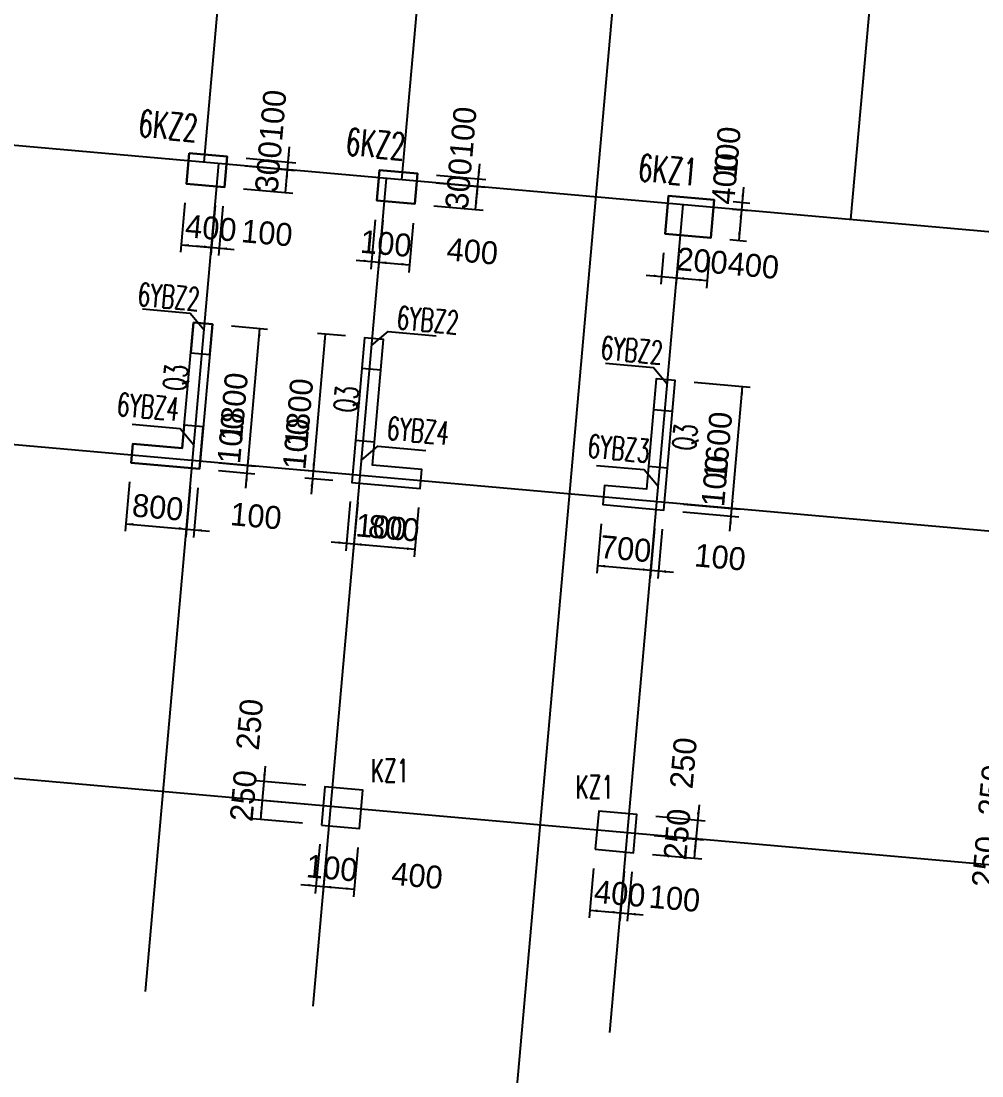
# Model space of a CAD drawing. Extents: x 387171 to 699106, y 11966 to 245688.
# Drawn here: x 609728 to 622307, y 54634 to 68433 of the extents above; entities that cross this region are included whole.
import ezdxf

# ---------------------------------------------------------------- set-up
doc = ezdxf.new("R2010")
doc.units = 0
doc.header["$LTSCALE"] = 100
doc.header["$MEASUREMENT"] = 0
for name, color, linetype in [('b边缘构件', 235, 'Continuous'), ('cnum', 7, 'Continuous'), ('COLU', 7, 'Continuous'), ('colu-主楼', 7, 'Continuous'), ('DIM', 3, 'Continuous'), ('DOTE', 253, 'Continuous'), ('NUM', 7, 'Continuous'), ('TEXT', 7, 'Continuous'), ('THIN', 7, 'Continuous'), ('wall-主楼', 2, 'Continuous'), ('Y阴影', 254, 'Continuous'), ('剪力墙身标注', 7, 'Continuous'), ('小尺寸', 4, 'Continuous'), ('柱', 2, 'Continuous')]:
    doc.layers.add(name, color=color, linetype=linetype)
doc.styles.add('hztxt', font='hztxt')
doc.styles.get("Standard").update_dxf_attribs({"font": 'standard'})
doc.dimstyles.get("Standard").update_dxf_attribs({"dimtxt": 300, "dimasz": 100, "dimexe": 100, "dimexo": 250, "dimgap": 100, "dimtad": 0, "dimtoh": 1, "dimdec": 0, "dimdsep": 46, "dimcen": 0.09, "dimclrt": 7, "dimadec": 0, "dimazin": 0, "dimtfac": 1, "dimtdec": 4, "dimtofl": 0, "dimtmove": 0, "dimatfit": 3, "dimfxl": 1, "dimtolj": 1, "dimtzin": 0, "dimarcsym": 0})

# ---------------------------------------------------------------- blocks, each defined once
blk = doc.blocks.new('*D2782')
at = {"layer": '小尺寸', "color": 0, "linetype": 'ByBlock', "lineweight": -2}
for p, q in [((611872, 66056), (611814, 65409)), ((612270, 66021), (612213, 65374)), ((611823, 65508), (612222, 65473))]:
    blk.add_line(p, q, dxfattribs=at)
for points in [[(611823, 65508), (611924, 65516), (611921, 65483)], [(612222, 65473), (612121, 65465), (612123, 65499)]]:
    blk.add_solid(points, dxfattribs=at)
at = {"layer": '小尺寸', "color": 7, "linetype": 'Continuous', "lineweight": -2, "insert": (612214, 65725), "char_height": 300, "width": 576.67, "attachment_point": 5, "rotation": 354.9316, "style": 'hztxt'}
blk.add_mtext('400', dxfattribs=at)
blk = doc.blocks.new('*D2400')
at = {"layer": '小尺寸', "color": 0, "linetype": 'ByBlock', "lineweight": -2}
for p, q in [((612270, 66021), (612213, 65374)), ((612370, 66012), (612312, 65365)), ((612022, 65491), (612520, 65447))]:
    blk.add_line(p, q, dxfattribs=at)
for points in [[(612222, 65473), (612121, 65465), (612123, 65499)], [(612321, 65464), (612422, 65472), (612419, 65439)]]:
    blk.add_solid(points, dxfattribs=at)
at = {"layer": '小尺寸', "color": 7, "linetype": 'Continuous', "lineweight": -2, "insert": (612947, 65660), "char_height": 300, "width": 476.67, "attachment_point": 5, "rotation": 354.9316, "style": 'hztxt'}
blk.add_mtext('100', dxfattribs=at)
blk = doc.blocks.new('*D1931')
at = {"layer": '小尺寸', "color": 0, "linetype": 'ByBlock', "lineweight": -2}
for p, q in [((612667, 66538), (613315, 66480)), ((613189, 66190), (613215, 66489)), ((612641, 66239), (613288, 66182))]:
    blk.add_line(p, q, dxfattribs=at)
for points in [[(613215, 66489), (613223, 66388), (613190, 66391)], [(613189, 66190), (613181, 66292), (613214, 66289)]]:
    blk.add_solid(points, dxfattribs=at)
at = {"layer": '小尺寸', "color": 7, "linetype": 'Continuous', "lineweight": -2, "insert": (612968, 66527), "char_height": 300, "width": 566.67, "attachment_point": 5, "rotation": 84.9316, "style": 'hztxt'}
blk.add_mtext('300', dxfattribs=at)
blk = doc.blocks.new('*D1897')
at = {"layer": '小尺寸', "color": 0, "linetype": 'ByBlock', "lineweight": -2}
for p, q in [((613198, 66290), (613242, 66788)), ((612667, 66538), (613315, 66480)), ((612676, 66638), (613324, 66580))]:
    blk.add_line(p, q, dxfattribs=at)
for points in [[(613224, 66589), (613216, 66690), (613250, 66687)], [(613215, 66489), (613223, 66388), (613190, 66391)]]:
    blk.add_solid(points, dxfattribs=at)
at = {"layer": '小尺寸', "color": 7, "linetype": 'Continuous', "lineweight": -2, "insert": (613027, 67199), "char_height": 300, "width": 476.67, "attachment_point": 5, "rotation": 84.9316, "style": 'hztxt'}
blk.add_mtext('100', dxfattribs=at)
blk = doc.blocks.new('*D1304')
at = {"layer": '小尺寸', "color": 0, "linetype": 'ByBlock', "lineweight": -2}
for p, q in [((614362, 65835), (614305, 65188)), ((614462, 65827), (614404, 65179)), ((614114, 65305), (614612, 65261))]:
    blk.add_line(p, q, dxfattribs=at)
for points in [[(614313, 65288), (614212, 65280), (614215, 65313)], [(614413, 65279), (614514, 65287), (614511, 65253)]]:
    blk.add_solid(points, dxfattribs=at)
at = {"layer": '小尺寸', "color": 7, "linetype": 'Continuous', "lineweight": -2, "insert": (614505, 65522), "char_height": 300, "width": 476.67, "attachment_point": 5, "rotation": 354.9316, "style": 'hztxt'}
blk.add_mtext('100', dxfattribs=at)
blk = doc.blocks.new('*D881')
at = {"layer": '小尺寸', "color": 0, "linetype": 'ByBlock', "lineweight": -2}
for p, q in [((614462, 65827), (614404, 65179)), ((614860, 65791), (614803, 65144)), ((614413, 65279), (614811, 65243))]:
    blk.add_line(p, q, dxfattribs=at)
for points in [[(614413, 65279), (614514, 65287), (614511, 65253)], [(614811, 65243), (614710, 65236), (614713, 65269)]]:
    blk.add_solid(points, dxfattribs=at)
at = {"layer": '小尺寸', "color": 7, "linetype": 'Continuous', "lineweight": -2, "insert": (615637, 65421), "char_height": 300, "width": 576.67, "attachment_point": 5, "rotation": 354.9316, "style": 'hztxt'}
blk.add_mtext('400', dxfattribs=at)
blk = doc.blocks.new('*D434')
at = {"layer": '小尺寸', "color": 0, "linetype": 'ByBlock', "lineweight": -2}
for p, q in [((615158, 66317), (615805, 66260)), ((615679, 65970), (615706, 66268)), ((615131, 66018), (615779, 65961))]:
    blk.add_line(p, q, dxfattribs=at)
for points in [[(615706, 66268), (615713, 66167), (615680, 66170)], [(615679, 65970), (615671, 66071), (615704, 66068)]]:
    blk.add_solid(points, dxfattribs=at)
at = {"layer": '小尺寸', "color": 7, "linetype": 'Continuous', "lineweight": -2, "insert": (615458, 66306), "char_height": 300, "width": 566.67, "attachment_point": 5, "rotation": 84.9316, "style": 'hztxt'}
blk.add_mtext('300', dxfattribs=at)
blk = doc.blocks.new('*D400')
at = {"layer": '小尺寸', "color": 0, "linetype": 'ByBlock', "lineweight": -2}
for p, q in [((615688, 66069), (615732, 66567)), ((615167, 66417), (615814, 66359)), ((615158, 66317), (615805, 66260))]:
    blk.add_line(p, q, dxfattribs=at)
for points in [[(615714, 66368), (615707, 66469), (615740, 66466)], [(615706, 66268), (615713, 66167), (615680, 66170)]]:
    blk.add_solid(points, dxfattribs=at)
at = {"layer": '小尺寸', "color": 7, "linetype": 'Continuous', "lineweight": -2, "insert": (615517, 66978), "char_height": 300, "width": 476.67, "attachment_point": 5, "rotation": 84.9316, "style": 'hztxt'}
blk.add_mtext('100', dxfattribs=at)
blk = doc.blocks.new('*D1656')
at = {"layer": '小尺寸', "color": 0, "linetype": 'ByBlock', "lineweight": -2}
for p, q in [((611146, 62406), (611089, 61759)), ((611943, 62335), (611886, 61688)), ((611098, 61858), (611895, 61788))]:
    blk.add_line(p, q, dxfattribs=at)
for points in [[(611098, 61858), (611199, 61866), (611196, 61833)], [(611895, 61788), (611794, 61780), (611797, 61813)]]:
    blk.add_solid(points, dxfattribs=at)
at = {"layer": '小尺寸', "color": 7, "linetype": 'Continuous', "lineweight": -2, "insert": (611518, 62072), "char_height": 300, "width": 566.67, "attachment_point": 5, "rotation": 354.9316, "style": 'hztxt'}
blk.add_mtext('800', dxfattribs=at)
blk = doc.blocks.new('*D1194')
at = {"layer": '小尺寸', "color": 0, "linetype": 'ByBlock', "lineweight": -2}
for p, q in [((611943, 62335), (611886, 61688)), ((612043, 62327), (611986, 61679)), ((611696, 61805), (612194, 61761))]:
    blk.add_line(p, q, dxfattribs=at)
for points in [[(611895, 61788), (611794, 61780), (611797, 61813)], [(611994, 61779), (612095, 61786), (612093, 61753)]]:
    blk.add_solid(points, dxfattribs=at)
at = {"layer": '小尺寸', "color": 7, "linetype": 'Continuous', "lineweight": -2, "insert": (612804, 61958), "char_height": 300, "width": 476.67, "attachment_point": 5, "rotation": 354.9316, "style": 'hztxt'}
blk.add_mtext('100', dxfattribs=at)
blk = doc.blocks.new('*D777')
at = {"layer": '小尺寸', "color": 0, "linetype": 'ByBlock', "lineweight": -2}
for p, q in [((614035, 62150), (613978, 61502)), ((614135, 62141), (614077, 61494)), ((613787, 61620), (614285, 61576))]:
    blk.add_line(p, q, dxfattribs=at)
for points in [[(613987, 61602), (613885, 61594), (613888, 61627)], [(614086, 61593), (614187, 61601), (614184, 61568)]]:
    blk.add_solid(points, dxfattribs=at)
at = {"layer": '小尺寸', "color": 7, "linetype": 'Continuous', "lineweight": -2, "insert": (614445, 61812), "char_height": 300, "width": 476.67, "attachment_point": 5, "rotation": 354.9316, "style": 'hztxt'}
blk.add_mtext('100', dxfattribs=at)
blk = doc.blocks.new('*D691')
at = {"layer": '小尺寸', "color": 0, "linetype": 'ByBlock', "lineweight": -2}
for p, q in [((614135, 62141), (614077, 61494)), ((614932, 62070), (614874, 61423)), ((614086, 61593), (614883, 61523))]:
    blk.add_line(p, q, dxfattribs=at)
for points in [[(614086, 61593), (614187, 61601), (614184, 61568)], [(614883, 61523), (614782, 61515), (614785, 61548)]]:
    blk.add_solid(points, dxfattribs=at)
at = {"layer": '小尺寸', "color": 7, "linetype": 'Continuous', "lineweight": -2, "insert": (614608, 61798), "char_height": 300, "width": 566.67, "attachment_point": 5, "rotation": 354.9316, "style": 'hztxt'}
blk.add_mtext('800', dxfattribs=at)
blk = doc.blocks.new('*D154')
at = {"layer": '小尺寸', "color": 0, "linetype": 'ByBlock', "lineweight": -2}
for p, q in [((617322, 61858), (617265, 61211)), ((618019, 61797), (617962, 61149)), ((617274, 61311), (617971, 61249))]:
    blk.add_line(p, q, dxfattribs=at)
for points in [[(617274, 61311), (617375, 61318), (617372, 61285)], [(617971, 61249), (617870, 61241), (617873, 61274)]]:
    blk.add_solid(points, dxfattribs=at)
at = {"layer": '小尺寸', "color": 7, "linetype": 'Continuous', "lineweight": -2, "insert": (617644, 61529), "char_height": 300, "width": 566.67, "attachment_point": 5, "rotation": 354.9316, "style": 'hztxt'}
blk.add_mtext('700', dxfattribs=at)
blk = doc.blocks.new('*D2704')
at = {"layer": '小尺寸', "color": 0, "linetype": 'ByBlock', "lineweight": -2}
for p, q in [((618019, 61797), (617962, 61149)), ((618119, 61788), (618062, 61140)), ((617772, 61266), (618270, 61222))]:
    blk.add_line(p, q, dxfattribs=at)
for points in [[(617971, 61249), (617870, 61241), (617873, 61274)], [(618071, 61240), (618172, 61248), (618169, 61214)]]:
    blk.add_solid(points, dxfattribs=at)
at = {"layer": '小尺寸', "color": 7, "linetype": 'Continuous', "lineweight": -2, "insert": (618880, 61419), "char_height": 300, "width": 476.67, "attachment_point": 5, "rotation": 354.9316, "style": 'hztxt'}
blk.add_mtext('100', dxfattribs=at)
blk = doc.blocks.new('*D238')
at = {"layer": '小尺寸', "color": 0, "linetype": 'ByBlock', "lineweight": -2}
for p, q in [((613710, 64337), (613551, 62544)), ((613976, 64314), (613610, 64346)), ((613817, 62521), (613451, 62553))]:
    blk.add_line(p, q, dxfattribs=at)
for points in [[(613710, 64337), (613718, 64236), (613685, 64239)], [(613551, 62544), (613543, 62645), (613576, 62642)]]:
    blk.add_solid(points, dxfattribs=at)
at = {"layer": '小尺寸', "color": 7, "linetype": 'Continuous', "lineweight": -2, "insert": (613368, 63313), "char_height": 300, "width": 690, "attachment_point": 5, "rotation": 84.9316, "style": 'hztxt'}
blk.add_mtext('1800', dxfattribs=at)
blk = doc.blocks.new('*D2788')
at = {"layer": '小尺寸', "color": 0, "linetype": 'ByBlock', "lineweight": -2}
for p, q in [((613569, 62743), (613525, 62245)), ((613817, 62521), (613451, 62553)), ((613808, 62421), (613443, 62453))]:
    blk.add_line(p, q, dxfattribs=at)
for points in [[(613551, 62544), (613543, 62645), (613576, 62642)], [(613542, 62445), (613550, 62344), (613517, 62346)]]:
    blk.add_solid(points, dxfattribs=at)
at = {"layer": '小尺寸', "color": 7, "linetype": 'Continuous', "lineweight": -2, "insert": (613332, 62903), "char_height": 300, "width": 476.67, "attachment_point": 5, "rotation": 84.9316, "style": 'hztxt'}
blk.add_mtext('100', dxfattribs=at)
blk = doc.blocks.new('*D1586')
at = {"layer": '小尺寸', "color": 0, "linetype": 'ByBlock', "lineweight": -2}
for p, q in [((619006, 61759), (619050, 62257)), ((618399, 62114), (619132, 62049)), ((618390, 62015), (619123, 61950))]:
    blk.add_line(p, q, dxfattribs=at)
for points in [[(619032, 62058), (619025, 62159), (619058, 62156)], [(619023, 61958), (619031, 61857), (618998, 61860)]]:
    blk.add_solid(points, dxfattribs=at)
at = {"layer": '小尺寸', "color": 7, "linetype": 'Continuous', "lineweight": -2, "insert": (618813, 62417), "char_height": 300, "width": 476.67, "attachment_point": 5, "rotation": 84.9316, "style": 'hztxt'}
blk.add_mtext('100', dxfattribs=at)
blk = doc.blocks.new('*D1544')
at = {"layer": '小尺寸', "color": 0, "linetype": 'ByBlock', "lineweight": -2}
for p, q in [((618540, 63708), (619273, 63643)), ((619032, 62058), (619174, 63652)), ((618399, 62114), (619132, 62049))]:
    blk.add_line(p, q, dxfattribs=at)
for points in [[(619174, 63652), (619181, 63551), (619148, 63554)], [(619032, 62058), (619025, 62159), (619058, 62156)]]:
    blk.add_solid(points, dxfattribs=at)
at = {"layer": '小尺寸', "color": 7, "linetype": 'Continuous', "lineweight": -2, "insert": (618854, 62877), "char_height": 300, "width": 685, "attachment_point": 5, "rotation": 84.9316, "style": 'hztxt'}
blk.add_mtext('1600', dxfattribs=at)
blk = doc.blocks.new('*D1104')
at = {"layer": '小尺寸', "color": 0, "linetype": 'ByBlock', "lineweight": -2}
for p, q in [((612669, 62321), (612713, 62819)), ((612323, 62653), (612795, 62611)), ((612314, 62554), (612787, 62512))]:
    blk.add_line(p, q, dxfattribs=at)
for points in [[(612696, 62620), (612688, 62721), (612721, 62718)], [(612687, 62520), (612695, 62419), (612661, 62422)]]:
    blk.add_solid(points, dxfattribs=at)
at = {"layer": '小尺寸', "color": 7, "linetype": 'Continuous', "lineweight": -2, "insert": (612477, 62979), "char_height": 300, "width": 476.67, "attachment_point": 5, "rotation": 84.9316, "style": 'hztxt'}
blk.add_mtext('100', dxfattribs=at)
blk = doc.blocks.new('*D679')
at = {"layer": '小尺寸', "color": 0, "linetype": 'ByBlock', "lineweight": -2}
for p, q in [((612482, 64446), (612954, 64404)), ((612696, 62620), (612855, 64413)), ((612323, 62653), (612795, 62611))]:
    blk.add_line(p, q, dxfattribs=at)
for points in [[(612855, 64413), (612863, 64312), (612829, 64315)], [(612696, 62620), (612688, 62721), (612721, 62718)]]:
    blk.add_solid(points, dxfattribs=at)
at = {"layer": '小尺寸', "color": 7, "linetype": 'Continuous', "lineweight": -2, "insert": (612513, 63389), "char_height": 300, "width": 690, "attachment_point": 5, "rotation": 84.9316, "style": 'hztxt'}
blk.add_mtext('1800', dxfattribs=at)
blk = doc.blocks.new('*D2638')
at = {"layer": '小尺寸', "color": 0, "linetype": 'ByBlock', "lineweight": -2}
for p, q in [((618138, 65400), (618102, 64991)), ((618338, 65382), (618301, 64974)), ((617912, 65109), (618509, 65056))]:
    blk.add_line(p, q, dxfattribs=at)
for points in [[(618111, 65091), (618010, 65083), (618013, 65117)], [(618310, 65073), (618411, 65081), (618408, 65048)]]:
    blk.add_solid(points, dxfattribs=at)
at = {"layer": '小尺寸', "color": 7, "linetype": 'Continuous', "lineweight": -2, "insert": (618644, 65295), "char_height": 300, "width": 566.67, "attachment_point": 5, "rotation": 354.9316, "style": 'hztxt'}
blk.add_mtext('200', dxfattribs=at)
blk = doc.blocks.new('*D2226')
at = {"layer": '小尺寸', "color": 0, "linetype": 'ByBlock', "lineweight": -2}
for p, q in [((618338, 65382), (618301, 64974)), ((618736, 65347), (618700, 64938)), ((618310, 65073), (618708, 65038))]:
    blk.add_line(p, q, dxfattribs=at)
for points in [[(618310, 65073), (618411, 65081), (618408, 65048)], [(618708, 65038), (618607, 65030), (618610, 65064)]]:
    blk.add_solid(points, dxfattribs=at)
at = {"layer": '小尺寸', "color": 7, "linetype": 'Continuous', "lineweight": -2, "insert": (619316, 65235), "char_height": 300, "width": 576.67, "attachment_point": 5, "rotation": 354.9316, "style": 'hztxt'}
blk.add_mtext('400', dxfattribs=at)
blk = doc.blocks.new('*D1781')
at = {"layer": '小尺寸', "color": 0, "linetype": 'ByBlock', "lineweight": -2}
for p, q in [((619185, 66261), (619141, 65763)), ((619042, 65973), (619258, 65953)), ((619051, 66072), (619267, 66053))]:
    blk.add_line(p, q, dxfattribs=at)
for points in [[(619167, 66062), (619160, 66163), (619193, 66160)], [(619158, 65962), (619166, 65861), (619133, 65864)]]:
    blk.add_solid(points, dxfattribs=at)
at = {"layer": '小尺寸', "color": 7, "linetype": 'Continuous', "lineweight": -2, "insert": (618975, 66718), "char_height": 300, "width": 476.67, "attachment_point": 5, "rotation": 84.9316, "style": 'hztxt'}
blk.add_mtext('100', dxfattribs=at)
blk = doc.blocks.new('*D1370')
at = {"layer": '小尺寸', "color": 0, "linetype": 'ByBlock', "lineweight": -2}
for p, q in [((619042, 65973), (619258, 65953)), ((619158, 65962), (619123, 65564)), ((619007, 65574), (619223, 65555))]:
    blk.add_line(p, q, dxfattribs=at)
for points in [[(619158, 65962), (619166, 65861), (619133, 65864)], [(619123, 65564), (619115, 65665), (619149, 65662)]]:
    blk.add_solid(points, dxfattribs=at)
at = {"layer": '小尺寸', "color": 7, "linetype": 'Continuous', "lineweight": -2, "insert": (618944, 66371), "char_height": 300, "width": 576.67, "attachment_point": 5, "rotation": 84.9316, "style": 'hztxt'}
blk.add_mtext('400', dxfattribs=at)
blk = doc.blocks.new('*D410')
at = {"layer": 'DIM', "color": 0, "linetype": 'ByBlock', "lineweight": -2}
for p, q in [((612925, 58684), (612867, 58037)), ((613455, 58437), (612808, 58494)), ((613433, 58188), (612785, 58245))]:
    blk.add_line(p, q, dxfattribs=at)
for points in [[(612907, 58485), (612899, 58586), (612933, 58583)], [(612885, 58236), (612893, 58135), (612860, 58138)]]:
    blk.add_solid(points, dxfattribs=at)
at = {"layer": 'DIM', "color": 7, "linetype": 'Continuous', "lineweight": -2, "insert": (612722, 59231), "char_height": 300, "width": 566.67, "attachment_point": 5, "rotation": 84.9316, "style": 'hztxt'}
blk.add_mtext('250', dxfattribs=at)
blk = doc.blocks.new('*D3001')
at = {"layer": 'DIM', "color": 0, "linetype": 'ByBlock', "lineweight": -2}
for p, q in [((613433, 58188), (612785, 58245)), ((612885, 58236), (612863, 57987)), ((613411, 57939), (612763, 57996))]:
    blk.add_line(p, q, dxfattribs=at)
for points in [[(612885, 58236), (612893, 58135), (612860, 58138)], [(612863, 57987), (612855, 58088), (612888, 58085)]]:
    blk.add_solid(points, dxfattribs=at)
at = {"layer": 'DIM', "color": 7, "linetype": 'Continuous', "lineweight": -2, "insert": (612640, 58298), "char_height": 300, "width": 566.67, "attachment_point": 5, "rotation": 84.9316, "style": 'hztxt'}
blk.add_mtext('250', dxfattribs=at)
blk = doc.blocks.new('*D2560')
at = {"layer": 'DIM', "color": 0, "linetype": 'ByBlock', "lineweight": -2}
for p, q in [((613638, 57667), (613580, 57020)), ((613737, 57659), (613680, 57011)), ((613390, 57137), (613888, 57093))]:
    blk.add_line(p, q, dxfattribs=at)
for points in [[(613589, 57120), (613488, 57112), (613491, 57145)], [(613689, 57111), (613790, 57119), (613787, 57085)]]:
    blk.add_solid(points, dxfattribs=at)
at = {"layer": 'DIM', "color": 7, "linetype": 'Continuous', "lineweight": -2, "insert": (613797, 57352), "char_height": 300, "width": 476.67, "attachment_point": 5, "rotation": 354.9316, "style": 'hztxt'}
blk.add_mtext('100', dxfattribs=at)
blk = doc.blocks.new('*D2529')
at = {"layer": 'DIM', "color": 0, "linetype": 'ByBlock', "lineweight": -2}
for p, q in [((613737, 57659), (613680, 57011)), ((614136, 57623), (614078, 56976)), ((613689, 57111), (614087, 57075))]:
    blk.add_line(p, q, dxfattribs=at)
for points in [[(613689, 57111), (613790, 57119), (613787, 57085)], [(614087, 57075), (613986, 57068), (613989, 57101)]]:
    blk.add_solid(points, dxfattribs=at)
at = {"layer": 'DIM', "color": 7, "linetype": 'Continuous', "lineweight": -2, "insert": (614913, 57253), "char_height": 300, "width": 576.67, "attachment_point": 5, "rotation": 354.9316, "style": 'hztxt'}
blk.add_mtext('400', dxfattribs=at)
blk = doc.blocks.new('*D2054')
at = {"layer": 'DIM', "color": 0, "linetype": 'ByBlock', "lineweight": -2}
for p, q in [((618603, 58181), (618545, 57533)), ((618037, 58030), (618684, 57973)), ((618015, 57781), (618662, 57724))]:
    blk.add_line(p, q, dxfattribs=at)
for points in [[(618585, 57982), (618577, 58083), (618610, 58080)], [(618563, 57733), (618571, 57632), (618537, 57635)]]:
    blk.add_solid(points, dxfattribs=at)
at = {"layer": 'DIM', "color": 7, "linetype": 'Continuous', "lineweight": -2, "insert": (618400, 58727), "char_height": 300, "width": 566.67, "attachment_point": 5, "rotation": 84.9316, "style": 'hztxt'}
blk.add_mtext('250', dxfattribs=at)
blk = doc.blocks.new('*D1639')
at = {"layer": 'DIM', "color": 0, "linetype": 'ByBlock', "lineweight": -2}
for p, q in [((618015, 57781), (618662, 57724)), ((618563, 57733), (618541, 57484)), ((617993, 57532), (618640, 57475))]:
    blk.add_line(p, q, dxfattribs=at)
for points in [[(618563, 57733), (618571, 57632), (618537, 57635)], [(618541, 57484), (618533, 57585), (618566, 57582)]]:
    blk.add_solid(points, dxfattribs=at)
at = {"layer": 'DIM', "color": 7, "linetype": 'Continuous', "lineweight": -2, "insert": (618317, 57795), "char_height": 300, "width": 566.67, "attachment_point": 5, "rotation": 84.9316, "style": 'hztxt'}
blk.add_mtext('250', dxfattribs=at)
blk = doc.blocks.new('*D1561')
at = {"layer": 'DIM', "color": 0, "linetype": 'ByBlock', "lineweight": -2}
for p, q in [((617224, 57349), (617166, 56702)), ((617622, 57314), (617565, 56667)), ((617175, 56802), (617574, 56766))]:
    blk.add_line(p, q, dxfattribs=at)
for points in [[(617175, 56802), (617276, 56809), (617273, 56776)], [(617574, 56766), (617472, 56759), (617475, 56792)]]:
    blk.add_solid(points, dxfattribs=at)
at = {"layer": 'DIM', "color": 7, "linetype": 'Continuous', "lineweight": -2, "insert": (617566, 57018), "char_height": 300, "width": 576.67, "attachment_point": 5, "rotation": 354.9316, "style": 'hztxt'}
blk.add_mtext('400', dxfattribs=at)
blk = doc.blocks.new('*D1135')
at = {"layer": 'DIM', "color": 0, "linetype": 'ByBlock', "lineweight": -2}
for p, q in [((617622, 57314), (617565, 56667)), ((617722, 57305), (617664, 56658)), ((617374, 56784), (617872, 56740))]:
    blk.add_line(p, q, dxfattribs=at)
for points in [[(617574, 56766), (617472, 56759), (617475, 56792)], [(617673, 56757), (617774, 56765), (617771, 56732)]]:
    blk.add_solid(points, dxfattribs=at)
at = {"layer": 'DIM', "color": 7, "linetype": 'Continuous', "lineweight": -2, "insert": (618283, 56954), "char_height": 300, "width": 476.67, "attachment_point": 5, "rotation": 354.9316, "style": 'hztxt'}
blk.add_mtext('100', dxfattribs=at)
blk = doc.blocks.new('*D342')
at = {"layer": 'DIM', "color": 0, "linetype": 'ByBlock', "lineweight": -2}
for p, q in [((622637, 57823), (622579, 57176)), ((623167, 57575), (622519, 57633)), ((623145, 57326), (622497, 57384))]:
    blk.add_line(p, q, dxfattribs=at)
for points in [[(622619, 57624), (622611, 57725), (622644, 57722)], [(622597, 57375), (622605, 57274), (622572, 57277)]]:
    blk.add_solid(points, dxfattribs=at)
at = {"layer": 'DIM', "color": 7, "linetype": 'Continuous', "lineweight": -2, "insert": (622434, 58370), "char_height": 300, "width": 566.67, "attachment_point": 5, "rotation": 84.9316, "style": 'hztxt'}
blk.add_mtext('250', dxfattribs=at)
blk = doc.blocks.new('*D2890')
at = {"layer": 'DIM', "color": 0, "linetype": 'ByBlock', "lineweight": -2}
for p, q in [((623145, 57326), (622497, 57384)), ((622597, 57375), (622575, 57126)), ((623123, 57077), (622475, 57135))]:
    blk.add_line(p, q, dxfattribs=at)
for points in [[(622597, 57375), (622605, 57274), (622572, 57277)], [(622575, 57126), (622567, 57227), (622600, 57224)]]:
    blk.add_solid(points, dxfattribs=at)
at = {"layer": 'DIM', "color": 7, "linetype": 'Continuous', "lineweight": -2, "insert": (622351, 57437), "char_height": 300, "width": 566.67, "attachment_point": 5, "rotation": 84.9316, "style": 'hztxt'}
blk.add_mtext('250', dxfattribs=at)

msp = doc.modelspace()

# ---------------------------------------------------------------- hatches: boundary and pattern name
at = {"layer": 'Y阴影'}
h = msp.add_hatch(dxfattribs=at)
h.set_pattern_fill('ANSI31', color=256, scale=25, angle=-21.95462, style=0)
h.set_pattern_definition([])
h.paths.add_polyline_path([(611983.9, 64490.3), (611948.5, 64091.8), (612197.7, 64069.7), (612233.1, 64468.2)], flags=0)
h = msp.add_hatch(dxfattribs=at)
h.set_pattern_fill('ANSI31', color=256, scale=25, angle=-21.95462, style=0)
h.set_pattern_definition([])
h.paths.add_polyline_path([(614225.1, 64291.5), (614189.7, 63893.1), (614438.9, 63871), (614474.3, 64269.4)], flags=0)
h = msp.add_hatch(dxfattribs=at)
h.set_pattern_fill('ANSI31', color=256, scale=25, angle=-21.95462, style=0)
h.set_pattern_definition([])
h.paths.add_polyline_path([(618042.5, 63752.1), (618007.2, 63353.7), (618256, 63331.6), (618291.4, 63730.1)], flags=0)
h = msp.add_hatch(dxfattribs=at)
h.set_pattern_fill('ANSI31', color=256, scale=25, angle=-21.95462, style=0)
h.set_pattern_definition([])
h.paths.add_polyline_path([(611190.7, 62904.2), (611168.6, 62655.1), (612065, 62575.6), (612113.6, 63123.5), (611864.8, 63145.5), (611838.3, 62846.7)], flags=0)
h = msp.add_hatch(dxfattribs=at)
h.set_pattern_fill('ANSI31', color=256, scale=25, angle=-21.95462, style=0)
h.set_pattern_definition([])
h.paths.add_polyline_path([(614105.8, 62946.8), (614057.2, 62398.9), (614555.3, 62354.8), (614953.7, 62319.4), (614975.8, 62568.4), (614577.4, 62603.8), (614328.5, 62625.9), (614355, 62924.7)], flags=0)
h = msp.add_hatch(dxfattribs=at)
h.set_pattern_fill('ANSI31', color=256, scale=25, angle=-21.95462, style=0)
h.set_pattern_definition([])
h.paths.add_polyline_path([(617344.3, 62107.4), (618141.2, 62036.7), (618189.8, 62584.6), (617940.9, 62606.6), (617914.4, 62307.8), (617366.4, 62356.4)], flags=0)

# ---------------------------------------------------------------- linework, layer by layer
at = {"layer": 'b边缘构件'}
for points in [[(611983.9, 64490.3), (611948.5, 64091.8), (612197.7, 64069.7), (612233.1, 64468.2), (611983.9, 64490.3)], [(614225.1, 64291.5), (614189.7, 63893.1), (614438.9, 63871), (614474.3, 64269.4), (614225.1, 64291.5)], [(618042.5, 63752.1), (618007.2, 63353.7), (618256, 63331.6), (618291.4, 63730.1), (618042.5, 63752.1)], [(611190.7, 62904.2), (611168.6, 62655.1), (612065, 62575.6), (612113.6, 63123.5), (611864.8, 63145.5), (611838.3, 62846.7), (611190.7, 62904.2)], [(614105.8, 62946.8), (614057.2, 62398.9), (614555.3, 62354.8), (614953.7, 62319.4), (614975.8, 62568.4), (614577.4, 62603.8), (614328.5, 62625.9), (614355, 62924.7), (614105.8, 62946.8)], [(617344.3, 62107.4), (618141.2, 62036.7), (618189.8, 62584.6), (617940.9, 62606.6), (617914.4, 62307.8), (617366.4, 62356.4), (617344.3, 62107.4)]]:
    msp.add_lwpolyline(points, dxfattribs=at)
at = {"layer": 'COLU'}
for points in [[(613659.8, 57916.5), (614157.9, 57872.3), (614202.1, 58370.4), (613704, 58414.6)], [(617245.8, 57598.5), (617743.8, 57554.3), (617788, 58052.3), (617289.9, 58096.5)]]:
    msp.add_lwpolyline(points, close=True, dxfattribs=at)
at = {"layer": 'colu-主楼'}
for points in [[(611929.4, 66703.7), (612427.4, 66659.6), (612392.1, 66261.1), (611894, 66305.3)], [(614917.6, 66438.7), (614419.6, 66482.9), (614384.3, 66084.4), (614882.3, 66040.3)], [(618802.4, 66094.2), (618204.7, 66147.2), (618160.6, 65649.1), (618758.2, 65596.1)]]:
    msp.add_lwpolyline(points, close=True, dxfattribs=at)
at = {"layer": 'DOTE'}
for p, q in [((620637.6, 104331.5), (615201.7, 43040.7)), ((613289.4, 79774.6), (612119.8, 66586.5)), ((615879.3, 79544.9), (614709.6, 66356.8)), ((621756.2, 79023.7), (620586.5, 65835.5)), ((652182.4, 63033.3), (592190.1, 68354)), ((662839, 53805.8), (502916.7, 67989.4)), ((611358.6, 55740.3), (612319, 66568.8)), ((613550, 55546), (614510.4, 66374.4)), ((617434.7, 55201.4), (618395.1, 66029.9)), ((651837.9, 59148.5), (602113.1, 63558.7))]:
    msp.add_line(p, q, dxfattribs=at)
at = {"layer": 'THIN', "color": 200}
for points in [[(612125.6, 64390.4), (611944.1, 64607.3), (611316.5, 64663)], [(614316.4, 64189), (614533.3, 64370.6), (615160.8, 64314.9)], [(618186.7, 63681.8), (618005.2, 63898.7), (617377.6, 63954.4)], [(611991.9, 62883.3), (611810.4, 63100.2), (611182.9, 63155.8)], [(614183.3, 62688.9), (614400.2, 62870.5), (615027.8, 62814.8)], [(618068.1, 62344.4), (617886.5, 62561.3), (617259, 62616.9)]]:
    msp.add_lwpolyline(points, dxfattribs=at)
at = {"layer": 'wall-主楼'}
for points in [[(611984, 64490.3), (612233.1, 64468.2), (612065.2, 62575.6), (611168.7, 62655.1), (611190.8, 62904.1), (611838.3, 62846.7)], [(614474.3, 64269.4), (614225.2, 64291.5), (614057.4, 62398.9), (614953.9, 62319.4), (614976, 62568.4), (614328.5, 62625.9)], [(617914.4, 62307.8), (617366.6, 62356.4), (617344.5, 62107.4), (618141.4, 62036.7), (618291.5, 63730.1), (618042.5, 63752.1)]]:
    msp.add_lwpolyline(points, close=True, dxfattribs=at)
at = {"layer": '柱'}
for p, q in [((611929.2, 66703.8), (611893.9, 66305.3)), ((612427.3, 66659.6), (611929.2, 66703.8)), ((612391.9, 66261.2), (612427.3, 66659.6)), ((614419.4, 66482.9), (614384.1, 66084.5)), ((614917.5, 66438.7), (614419.4, 66482.9)), ((614882.1, 66040.3), (614917.5, 66438.7)), ((611893.9, 66305.3), (612391.9, 66261.2)), ((614384.1, 66084.5), (614882.1, 66040.3))]:
    msp.add_line(p, q, dxfattribs=at)
for points in [[(611929.2, 66703.8), (612427.3, 66659.6), (612391.9, 66261.2), (611893.9, 66305.3)], [(614419.4, 66482.9), (614917.5, 66438.7), (614882.1, 66040.3), (614384.1, 66084.5)], [(618204.4, 66147.2), (618802.1, 66094.2), (618757.9, 65596.2), (618160.2, 65649.2)]]:
    msp.add_lwpolyline(points, close=True, dxfattribs=at)

# ---------------------------------------------------------------- texts
at = {"layer": 'cnum', "color": 200, "width": 0.7}
for s, p in [('6KZ2', (611252.3, 66925.6)), ('6KZ2', (613967.8, 66684.7)), ('6KZ2', (613967.8, 66684.7)), ('6KZ1', (617793.2, 66345.5))]:
    msp.add_text(s, height=350, rotation=354.93165, dxfattribs=at).set_placement(p)
at = {"layer": 'NUM', "color": 200, "width": 0.7}
for p in [(614308.1, 58476.5), (616987.1, 58262.4)]:
    msp.add_text('KZ1', height=300, dxfattribs=at).set_placement(p)
at = {"layer": 'TEXT', "color": 200, "width": 0.7}
for s, p in [('6YBZ2', (611245, 64713.7)), ('6YBZ2', (614637, 64408)), ('6YBZ2', (617306.8, 64013.9)), ('6YBZ4', (610974.3, 63274.7)), ('6YBZ4', (614508.7, 62961.2)), ('6YBZ3', (617134.8, 62728.3))]:
    msp.add_text(s, height=300, rotation=354.93165, dxfattribs=at).set_placement(p)
at = {"layer": '剪力墙身标注', "width": 0.7}
for p in [(611885.7, 63583.6), (614119.5, 63301.6), (618553.9, 62804.6)]:
    msp.add_text('Q3', height=300, rotation=84.93165, dxfattribs=at).set_placement(p)

# ---------------------------------------------------------------- dimensions: what is measured, and where the dimension line sits
at = {"layer": 'DIM', "color": 200}
for p1, p2, distance, picture, middle in [((613704, 58414.6), (613681.9, 58165.5), -800, '*D410', (612677.4, 58724.5)), ((617788, 58052.3), (617765.9, 57803.3), 800, '*D2054', (618355.1, 58221)), ((623415.9, 57553.2), (623393.8, 57304.2), -800, '*D342', (622389.3, 57863.2)), ((613681.9, 58165.5), (613659.8, 57916.5), -800, '*D3001', (612594.7, 57792)), ((617765.9, 57803.3), (617743.8, 57554.3), 800, '*D1639', (618272.4, 57288.5)), ((613659.8, 57916.5), (613759.5, 57907.7), -800, '*D2560', (613410.1, 57386.5)), ((613759.5, 57907.7), (614157.9, 57872.3), -800, '*D2529', (614326.5, 57305.2)), ((623393.8, 57304.2), (623371.7, 57055.2), -800, '*D2890', (622306.6, 56930.7)), ((617245.8, 57598.5), (617644.2, 57563.1), -800, '*D1561', (616980, 57069.9)), ((617644.2, 57563.1), (617743.8, 57554.3), -800, '*D1135', (617896.4, 56988.6))]:
    dim = msp.add_aligned_dim(p1=p1, p2=p2, distance=distance, dimstyle='Standard', dxfattribs=at)
    dim.commit()
    dim.dimension.update_dxf_attribs({"geometry": picture, "text_midpoint": middle})
at = {"layer": '小尺寸'}
for p1, p2, picture, middle in [((612418.4, 66560), (612427.3, 66659.6), '*D1897', (612992.9, 66812.1)), ((614908.6, 66339.1), (614917.5, 66438.7), '*D400', (615483.2, 66591.3)), ((612391.9, 66261.2), (612418.4, 66560), '*D1931', (612920.5, 65995.3)), ((614882.1, 66040.3), (614908.6, 66339.1), '*D434', (615410.7, 65774.5)), ((611893.9, 66305.3), (612292.3, 66270), '*D2782', (611628.1, 65776.7)), ((612292.3, 66270), (612391.9, 66261.2), '*D2400', (612560.6, 65694)), ((614384.1, 66084.5), (614483.7, 66075.6), '*D1304', (614118.3, 65555.9)), ((614483.7, 66075.6), (614882.1, 66040.3), '*D881', (615050.8, 65473.2)), ((611168.6, 62655.1), (611965.4, 62584.5), '*D1656', (611518.4, 62071.9)), ((611965.4, 62584.5), (612065, 62575.6), '*D1194', (612417, 61992.2)), ((614057.2, 62398.9), (614156.8, 62390.1), '*D777', (614058.4, 61846.7)), ((614156.8, 62390.1), (614953.7, 62319.4), '*D691', (614608.4, 61797.9)), ((617344.3, 62107.4), (618041.6, 62045.6), '*D154', (617644.4, 61528.6)), ((618041.6, 62045.6), (618141.2, 62036.7), '*D2704', (618493.1, 61453.3))]:
    dim = msp.add_aligned_dim(p1=p1, p2=p2, distance=-800, dimstyle='Standard', dxfattribs=at)
    dim.commit()
    dim.dimension.update_dxf_attribs({"geometry": picture, "text_midpoint": middle})
for base, p1, p2, angle, picture, middle in [((619158.5, 65962.2), (618802.1, 66094.2), (618793.2, 65994.6), 84.93165, '*D1781', (618940.3, 66331.6)), ((619123.2, 65563.8), (618793.2, 65994.6), (618757.9, 65596.2), 84.93165, '*D1370', (618891.8, 65785.1)), ((618310.1, 65073.4), (618160.2, 65649.2), (618359.6, 65631.5), 354.93165, '*D2638', (618162, 65337.5)), ((618708.4, 65038.1), (618359.6, 65631.5), (618757.9, 65596.2), 354.93165, '*D2226', (618730.5, 65287.1)), ((612854.8, 64413), (612073.9, 62675.2), (612232.9, 64468.2), 84.93165, '*D679', (612513, 63389.2)), ((613551, 62544.2), (614225.1, 64291.5), (614066.1, 62498.5), 84.93165, '*D238', (613368.3, 63313.4)), ((619173.6, 63651.8), (618150, 62136.3), (618291.4, 63730.1), 84.93165, '*D1544', (618853.9, 62877)), ((612695.7, 62620.1), (612065, 62575.6), (612073.9, 62675.2), 84.93165, '*D1104', (612442.3, 62592.4)), ((613542.2, 62444.6), (614066.1, 62498.5), (614057.2, 62398.9), 84.93165, '*D2788', (613297.6, 62516.5)), ((619032.3, 62058.1), (618141.2, 62036.7), (618150, 62136.3), 84.93165, '*D1586', (618778.8, 62030.4))]:
    dim = msp.add_linear_dim(base=base, p1=p1, p2=p2, angle=angle, dimstyle='Standard', dxfattribs=at)
    dim.commit()
    dim.dimension.update_dxf_attribs({"geometry": picture, "text_midpoint": middle})

doc.saveas('drawing.dxf')
